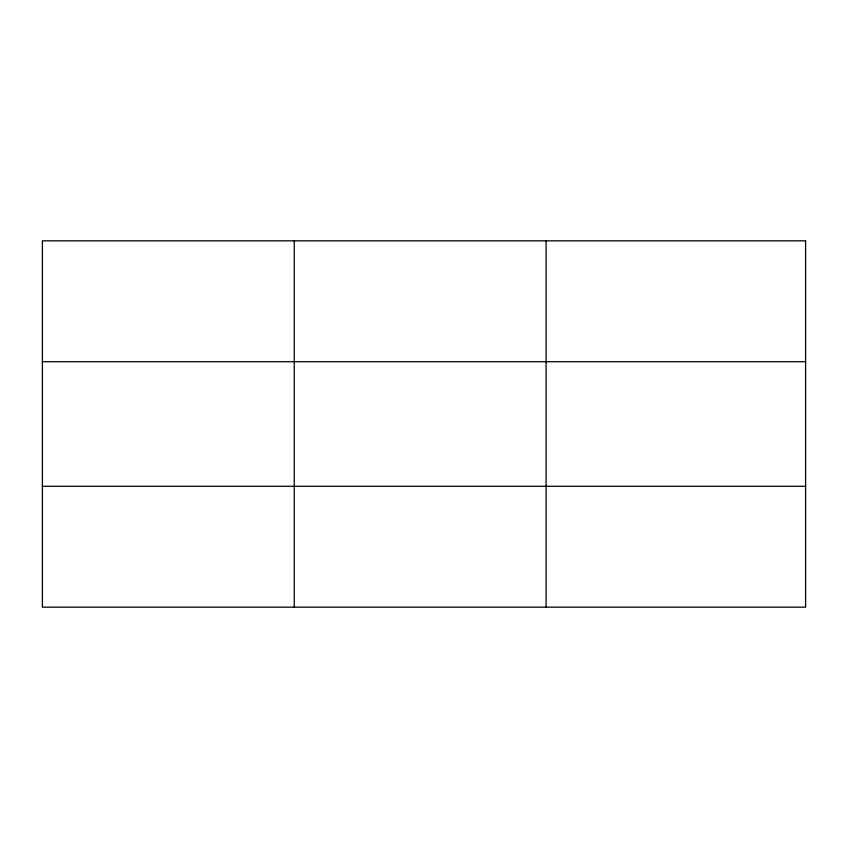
<?xml version="1.0" encoding="UTF-8"?>
<svg xmlns="http://www.w3.org/2000/svg" width="848" height="848" viewBox="0 0 848 848"><rect width="100%" height="100%" fill="white"/><g stroke="black" fill="none" stroke-linecap="round" stroke-linejoin="round"><path stroke-width="1.27" d="M294.256 607.168L294.256 240.832M546.112 607.168L546.112 240.832M42.4 361.725L805.6 361.725M42.4 486.275L805.6 486.275M805.6 240.832L805.6 607.168L42.4 607.168L42.4 240.832L805.6 240.832"/></g></svg>
